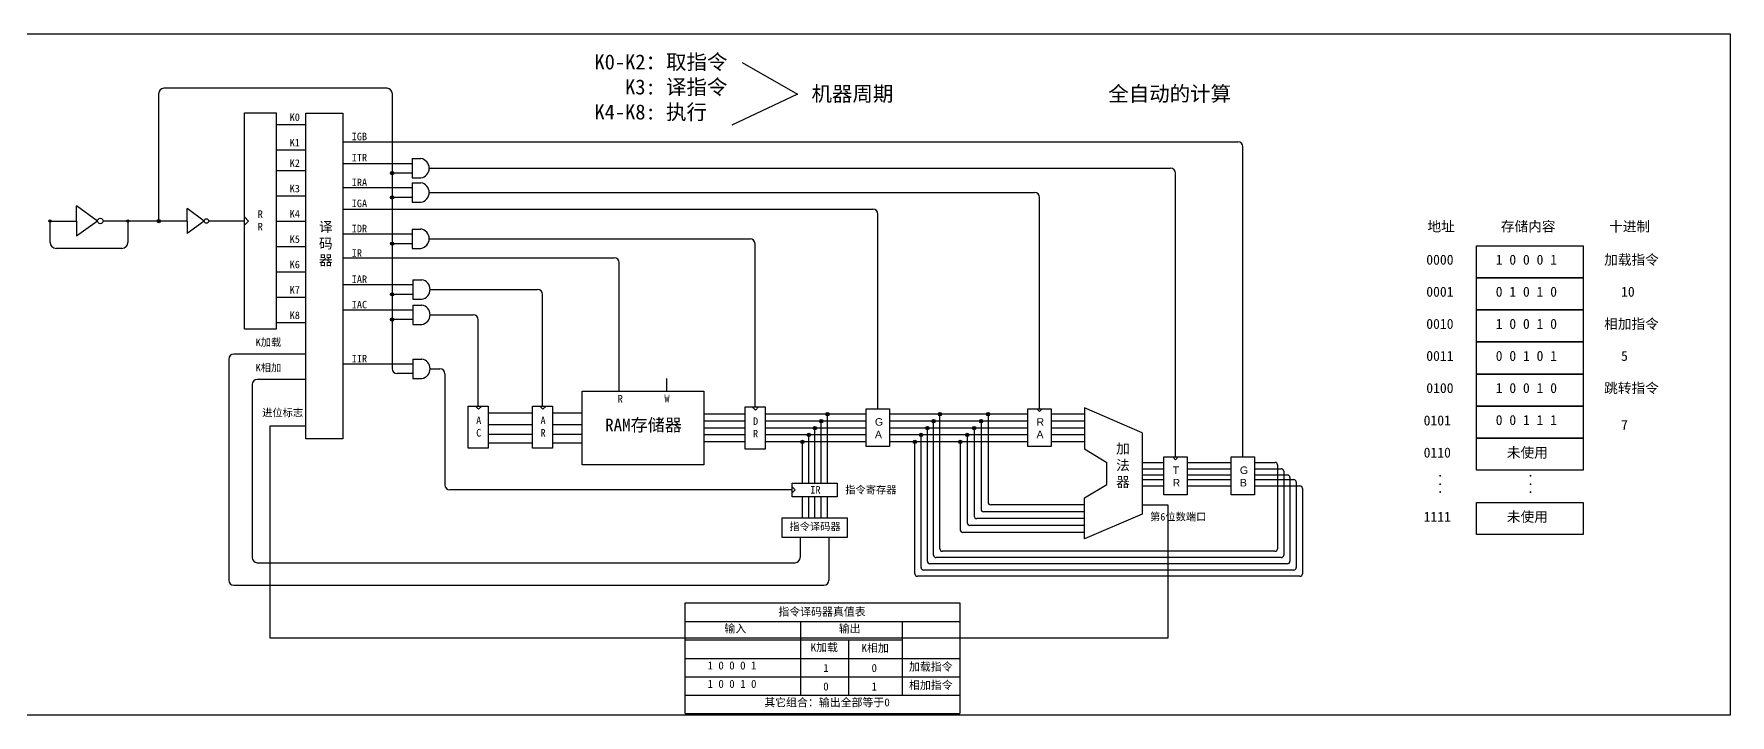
# Model space of a CAD drawing. Header units: inches. Extents: x -6 to 965, y -428 to -142.
# Drawn here: x 829.4 to 964.9, y -428 to -373.5 of the extents above; entities that cross this region are included whole.
import ezdxf

# ---------------------------------------------------------------- set-up
doc = ezdxf.new("R2010")
doc.units = ezdxf.units.IN
doc.header["$MEASUREMENT"] = 0
doc.styles.get("Standard").update_dxf_attribs({"font": 'arial.ttf'})

msp = doc.modelspace()

# ---------------------------------------------------------------- hatches: boundary and pattern name
h = msp.add_hatch(color=256)
h.dxf.hatch_style = 1
h.paths.add_polyline_path([(858.15, -384.67, 1), (857.89, -384.67, 1)])
h = msp.add_hatch(color=256)
h.dxf.hatch_style = 1
h.paths.add_polyline_path([(858.15, -386.61, 1), (857.89, -386.61, 1)])
h = msp.add_hatch(color=256)
h.dxf.hatch_style = 1
h.paths.add_polyline_path([(830.6, -388.5, 0.414214), (830.69, -388.59), (830.69, -388.5), (830.78, -388.5, 1)])
h.paths.add_polyline_path([(830.78, -388.5), (830.69, -388.5), (830.69, -388.59, 0.414214)], flags=17)
h.paths.add_polyline_path([(836.82, -388.5), (837, -388.5, 1)])
h.paths.add_polyline_path([(837, -388.5), (836.91, -388.5), (836.91, -388.59, 0.414214)])
h.paths.add_polyline_path([(836.91, -388.5), (836.82, -388.5, 0.414214), (836.91, -388.59)])
h = msp.add_hatch(color=256)
h.dxf.hatch_style = 1
h.paths.add_polyline_path([(839.51, -388.5, 1), (839.25, -388.5, 1)])
h = msp.add_hatch(color=256)
h.dxf.hatch_style = 1
h.paths.add_polyline_path([(858.15, -390.31, 1), (857.89, -390.31, 1)])
h = msp.add_hatch(color=256)
h.dxf.hatch_style = 1
h.paths.add_polyline_path([(858.15, -394.36, 1), (857.89, -394.36, 1)])
h = msp.add_hatch(color=256)
h.dxf.hatch_style = 1
h.paths.add_polyline_path([(858.15, -396.38, 1), (857.89, -396.38, 1)])
at = {"true_color": 0xffffff}
h = msp.add_hatch(color=7, dxfattribs=at)
h.dxf.hatch_style = 1
h.paths.add_polyline_path([(892.68, -403.94), (892.95, -403.94, 1)])
h.paths.add_polyline_path([(892.95, -403.94), (892.81, -403.94), (892.81, -404.08, 0.414214)])
h.paths.add_polyline_path([(892.81, -403.94), (892.68, -403.94, 0.414214), (892.81, -404.08)])
h = msp.add_hatch(color=7, dxfattribs=at)
h.dxf.hatch_style = 1
h.paths.add_polyline_path([(901.66, -403.94), (901.93, -403.94, 1)])
h.paths.add_polyline_path([(901.93, -403.94), (901.79, -403.94), (901.79, -404.08, 0.414214)])
h.paths.add_polyline_path([(901.79, -403.94), (901.66, -403.94, 0.414214), (901.79, -404.08)])
h = msp.add_hatch(color=7, dxfattribs=at)
h.dxf.hatch_style = 1
h.paths.add_polyline_path([(905.5, -403.94), (905.77, -403.94, 1)])
h.paths.add_polyline_path([(905.77, -403.94), (905.64, -403.94), (905.64, -404.08, 0.414214)])
h.paths.add_polyline_path([(905.64, -403.94), (905.5, -403.94, 0.414214), (905.64, -404.08)])
h = msp.add_hatch(color=7, dxfattribs=at)
h.dxf.hatch_style = 1
h.paths.add_polyline_path([(891.68, -405.05), (891.95, -405.05, 1)])
h.paths.add_polyline_path([(891.95, -405.05), (891.81, -405.05), (891.81, -405.19, 0.414214)])
h.paths.add_polyline_path([(891.81, -405.05), (891.68, -405.05, 0.414214), (891.81, -405.19)])
h = msp.add_hatch(color=7, dxfattribs=at)
h.dxf.hatch_style = 1
h.paths.add_polyline_path([(892.18, -404.5), (892.45, -404.5, 1)])
h.paths.add_polyline_path([(892.45, -404.5), (892.31, -404.5), (892.31, -404.63, 0.414214)])
h.paths.add_polyline_path([(892.31, -404.5), (892.18, -404.5, 0.414214), (892.31, -404.63)])
h = msp.add_hatch(color=7, dxfattribs=at)
h.dxf.hatch_style = 1
h.paths.add_polyline_path([(900.66, -405.05), (900.93, -405.05, 1)])
h.paths.add_polyline_path([(900.93, -405.05), (900.79, -405.05), (900.79, -405.19, 0.414214)])
h.paths.add_polyline_path([(900.79, -405.05), (900.66, -405.05, 0.414214), (900.79, -405.19)])
h = msp.add_hatch(color=7, dxfattribs=at)
h.dxf.hatch_style = 1
h.paths.add_polyline_path([(901.16, -404.5), (901.43, -404.5, 1)])
h.paths.add_polyline_path([(901.43, -404.5), (901.29, -404.5), (901.29, -404.63, 0.414214)])
h.paths.add_polyline_path([(901.29, -404.5), (901.16, -404.5, 0.414214), (901.29, -404.63)])
h = msp.add_hatch(color=7, dxfattribs=at)
h.dxf.hatch_style = 1
h.paths.add_polyline_path([(904.4, -405.05), (904.67, -405.05, 1)])
h.paths.add_polyline_path([(904.67, -405.05), (904.53, -405.05), (904.53, -405.19, 0.414214)])
h.paths.add_polyline_path([(904.53, -405.05), (904.4, -405.05, 0.414214), (904.53, -405.19)])
h = msp.add_hatch(color=7, dxfattribs=at)
h.dxf.hatch_style = 1
h.paths.add_polyline_path([(904.95, -404.5), (905.22, -404.5, 1)])
h.paths.add_polyline_path([(905.22, -404.5), (905.08, -404.5), (905.08, -404.63, 0.414214)])
h.paths.add_polyline_path([(905.08, -404.5), (904.95, -404.5, 0.414214), (905.08, -404.63)])
h = msp.add_hatch(color=7, dxfattribs=at)
h.dxf.hatch_style = 1
h.paths.add_polyline_path([(890.68, -406.16), (890.95, -406.16, 1)])
h.paths.add_polyline_path([(890.95, -406.16), (890.81, -406.16), (890.81, -406.29, 0.414214)])
h.paths.add_polyline_path([(890.81, -406.16), (890.68, -406.16, 0.414214), (890.81, -406.29)])
h = msp.add_hatch(color=7, dxfattribs=at)
h.dxf.hatch_style = 1
h.paths.add_polyline_path([(891.18, -405.6), (891.45, -405.6, 1)])
h.paths.add_polyline_path([(891.45, -405.6), (891.31, -405.6), (891.31, -405.74, 0.414214)])
h.paths.add_polyline_path([(891.31, -405.6), (891.18, -405.6, 0.414214), (891.31, -405.74)])
h = msp.add_hatch(color=7, dxfattribs=at)
h.dxf.hatch_style = 1
h.paths.add_polyline_path([(899.66, -406.16), (899.93, -406.16, 1)])
h.paths.add_polyline_path([(899.93, -406.16), (899.79, -406.16), (899.79, -406.29, 0.414214)])
h.paths.add_polyline_path([(899.79, -406.16), (899.66, -406.16, 0.414214), (899.79, -406.29)])
h = msp.add_hatch(color=7, dxfattribs=at)
h.dxf.hatch_style = 1
h.paths.add_polyline_path([(900.16, -405.6), (900.43, -405.6, 1)])
h.paths.add_polyline_path([(900.43, -405.6), (900.29, -405.6), (900.29, -405.74, 0.414214)])
h.paths.add_polyline_path([(900.29, -405.6), (900.16, -405.6, 0.414214), (900.29, -405.74)])
h = msp.add_hatch(color=7, dxfattribs=at)
h.dxf.hatch_style = 1
h.paths.add_polyline_path([(903.29, -406.16), (903.56, -406.16, 1)])
h.paths.add_polyline_path([(903.56, -406.16), (903.42, -406.16), (903.42, -406.29, 0.414214)])
h.paths.add_polyline_path([(903.42, -406.16), (903.29, -406.16, 0.414214), (903.42, -406.29)])
h = msp.add_hatch(color=7, dxfattribs=at)
h.dxf.hatch_style = 1
h.paths.add_polyline_path([(903.84, -405.6), (904.11, -405.6, 1)])
h.paths.add_polyline_path([(904.11, -405.6), (903.98, -405.6), (903.98, -405.74, 0.414214)])
h.paths.add_polyline_path([(903.98, -405.6), (903.84, -405.6, 0.414214), (903.98, -405.74)])

# ---------------------------------------------------------------- linework, layer by layer
for p, q in [((886, -375.83), (890.41, -378.37)), ((890.41, -378.37), (885.18, -380.83)), ((860.99, -384.28), (920.22, -384.28)), ((860.99, -386.22), (909.35, -386.22)), ((832.81, -388.5), (832.81, -387.28)), ((834.49, -388.5), (832.81, -387.28)), ((830.69, -388.5), (832.81, -388.5)), ((830.69, -390.21), (830.69, -388.5)), ((832.81, -388.5), (832.81, -389.72)), ((834.49, -388.5), (832.81, -389.72)), ((839.38, -388.5), (834.93, -388.5)), ((836.91, -388.5), (836.91, -390.21)), ((860.99, -389.91), (886.62, -389.91)), ((836.43, -390.69), (831.17, -390.69)), ((854.09, -391.44), (875.77, -391.44)), ((887.02, -403.36), (887.02, -390.31)), ((876.17, -402.11), (876.17, -391.84)), ((861.05, -393.97), (869.65, -393.97)), ((870.05, -403.29), (870.05, -394.37)), ((861.05, -395.99), (864.51, -395.99)), ((864.91, -403.29), (864.91, -396.39)), ((879.98, -402.11), (879.98, -401.09)), ((864.68, -403.29), (864.93, -403.54)), ((865.18, -403.29), (864.93, -403.54)), ((869.82, -403.29), (870.07, -403.54)), ((870.32, -403.29), (870.07, -403.54)), ((886.8, -403.36), (887.05, -403.61)), ((887.29, -403.36), (887.05, -403.61)), ((869.24, -403.87), (865.71, -403.87)), ((869.24, -404.78), (865.71, -404.78)), ((873.21, -403.87), (870.85, -403.87)), ((873.21, -404.78), (870.85, -404.78)), ((886.22, -403.94), (882.94, -403.94)), ((886.22, -404.5), (882.94, -404.5)), ((886.22, -405.05), (882.94, -405.05)), ((889.72, -403.94), (887.83, -403.94)), ((889.72, -404.5), (887.83, -404.5)), ((889.72, -405.05), (887.83, -405.05)), ((895.9, -403.94), (889.72, -403.94)), ((895.9, -404.5), (889.72, -404.5)), ((895.9, -405.05), (889.72, -405.05)), ((869.24, -405.56), (865.71, -405.56)), ((869.24, -406.25), (865.71, -406.25)), ((873.21, -405.56), (870.85, -405.56)), ((873.21, -406.25), (870.85, -406.25)), ((886.22, -405.6), (882.94, -405.6)), ((886.22, -406.16), (882.94, -406.16)), ((889.72, -405.6), (887.83, -405.6)), ((889.72, -406.16), (887.83, -406.16)), ((895.9, -405.6), (889.72, -405.6)), ((895.9, -406.16), (889.72, -406.16)), ((913.35, -413.91), (913.35, -410.63)), ((917.96, -411.93), (913.35, -413.91)), ((881.45, -427.88), (881.45, -419.03)), ((881.45, -419.03), (903.38, -419.03)), ((903.38, -419.03), (903.38, -427.88)), ((890.66, -420.51), (890.66, -426.4)), ((898.77, -420.51), (898.77, -426.4)), ((881.45, -421.98), (898.77, -421.98)), ((894.48, -421.98), (894.48, -426.4)), ((881.45, -423.46), (903.38, -423.46)), ((881.45, -424.93), (903.38, -424.93)), ((881.45, -426.4), (903.38, -426.4)), ((881.45, -427.88), (903.38, -427.88))]:
    msp.add_line(p, q)
at = {"color": 85, "true_color": 0x58ba48}
for p, q in [((857.62, -377.89), (839.78, -377.89)), ((839.38, -388.5), (839.38, -378.29)), ((858.02, -378.29), (858.02, -400.3)), ((851.14, -380.82), (848.77, -380.82)), ((851.14, -382.84), (848.77, -382.84)), ((859.63, -383.5), (859.63, -385.05)), ((859.63, -383.5), (860.33, -383.5)), ((851.14, -384.48), (848.77, -384.48)), ((859.63, -384.67), (858.02, -384.67)), ((859.63, -385.05), (860.33, -385.05)), ((859.63, -385.45), (859.63, -387)), ((859.63, -385.45), (860.33, -385.45)), ((841.65, -388.5), (841.65, -387.51)), ((843.01, -388.5), (841.65, -387.51)), ((851.14, -386.51), (848.77, -386.51)), ((859.63, -386.61), (858.02, -386.61)), ((859.63, -387), (860.33, -387)), ((841.65, -388.5), (839.51, -388.5)), ((841.65, -388.5), (841.65, -389.49)), ((843.01, -388.5), (841.65, -389.49)), ((846.23, -388.5), (843.37, -388.5)), ((846.23, -388.17), (846.56, -388.5)), ((846.23, -388.83), (846.56, -388.5)), ((851.14, -388.53), (848.77, -388.53)), ((859.63, -389.14), (859.63, -390.69)), ((859.63, -389.14), (860.33, -389.14)), ((851.14, -390.56), (848.77, -390.56)), ((859.63, -390.31), (858.02, -390.31)), ((859.63, -390.69), (860.33, -390.69)), ((851.14, -392.59), (848.77, -392.59)), ((859.69, -394.36), (858.02, -394.36)), ((859.69, -393.19), (859.69, -394.74)), ((859.69, -393.19), (860.39, -393.19)), ((851.14, -394.61), (848.77, -394.61)), ((859.69, -394.74), (860.39, -394.74)), ((859.69, -395.22), (859.69, -396.77)), ((859.69, -395.22), (860.39, -395.22)), ((851.14, -396.64), (848.77, -396.64)), ((859.69, -396.38), (858.02, -396.38)), ((859.69, -396.77), (860.39, -396.77)), ((844.97, -399.54), (844.97, -417.21)), ((851.14, -399.14), (845.37, -399.14)), ((859.69, -399.54), (859.69, -401.09)), ((859.69, -399.54), (860.39, -399.54)), ((854.09, -399.92), (859.69, -399.92)), ((859.69, -400.7), (858.42, -400.7)), ((859.69, -401.09), (860.39, -401.09)), ((861.05, -400.31), (861.84, -400.31)), ((862.24, -400.71), (862.24, -409.59)), ((846.85, -401.57), (846.85, -415.41)), ((851.14, -401.17), (847.25, -401.17)), ((891.81, -409.45), (891.81, -405.05)), ((892.31, -409.45), (892.31, -404.5)), ((892.81, -409.45), (892.81, -403.94)), ((890.81, -409.45), (890.81, -406.16)), ((891.31, -409.45), (891.31, -405.6)), ((889.99, -409.99), (862.64, -409.99)), ((889.99, -409.75), (890.23, -409.99)), ((889.99, -410.24), (890.23, -409.99)), ((890.81, -412.23), (890.81, -410.54)), ((891.31, -412.23), (891.31, -410.54)), ((891.81, -412.23), (891.81, -410.54)), ((892.31, -412.23), (892.31, -410.54)), ((892.81, -412.23), (892.81, -410.54)), ((890.62, -413.79), (890.62, -415.41)), ((892.92, -413.79), (892.92, -417.21)), ((847.25, -415.81), (890.22, -415.81)), ((845.37, -417.61), (892.52, -417.61)), ((890.62, -417.61), (890.62, -417.63))]:
    msp.add_line(p, q, dxfattribs=at)
at = {"color": 7, "true_color": 0xffffff}
for p, q in [((854.09, -382.17), (925.6, -382.17)), ((926, -407.36), (926, -382.57)), ((854.09, -383.89), (859.63, -383.89)), ((920.62, -407.36), (920.62, -384.68)), ((854.09, -385.83), (859.63, -385.83)), ((854.09, -387.55), (896.44, -387.55)), ((909.75, -403.5), (909.75, -386.62)), ((896.84, -403.5), (896.84, -387.95)), ((854.09, -389.52), (859.63, -389.52)), ((854.09, -393.58), (859.69, -393.58)), ((854.09, -395.6), (859.69, -395.6)), ((909.54, -403.5), (909.75, -403.72)), ((909.96, -403.5), (909.75, -403.72)), ((917.96, -405.42), (913.35, -403.43)), ((913.35, -403.43), (913.35, -406.71)), ((908.82, -403.94), (897.77, -403.94)), ((908.82, -404.5), (897.77, -404.5)), ((908.82, -405.05), (897.77, -405.05)), ((900.79, -415.7), (900.79, -405.05)), ((901.29, -415.2), (901.29, -404.5)), ((901.79, -414.7), (901.79, -403.94)), ((904.53, -405.05), (904.53, -412.09)), ((905.08, -404.5), (905.08, -411.54)), ((905.64, -403.94), (905.64, -410.98)), ((913.35, -403.94), (910.69, -403.94)), ((913.35, -404.5), (910.69, -404.5)), ((913.35, -405.05), (910.69, -405.05)), ((908.82, -405.6), (897.77, -405.6)), ((908.82, -406.16), (897.77, -406.16)), ((899.79, -416.7), (899.79, -406.16)), ((900.29, -416.2), (900.29, -405.6)), ((903.42, -406.16), (903.42, -413.2)), ((903.98, -405.6), (903.98, -412.64)), ((913.35, -405.6), (910.69, -405.6)), ((913.35, -406.16), (910.69, -406.16)), ((917.96, -405.42), (917.96, -411.93)), ((913.35, -406.71), (915.13, -407.79)), ((915.13, -409.55), (915.13, -407.79)), ((917.96, -407.8), (919.69, -407.8)), ((920.41, -407.36), (920.62, -407.58)), ((920.84, -407.36), (920.62, -407.58)), ((921.56, -407.8), (925.06, -407.8)), ((926.93, -407.8), (928.56, -407.8)), ((917.96, -408.3), (919.69, -408.3)), ((917.96, -408.8), (919.69, -408.8)), ((917.96, -409.17), (919.69, -409.17)), ((921.56, -408.3), (925.06, -408.3)), ((921.56, -408.8), (925.06, -408.8)), ((921.56, -409.17), (925.06, -409.17)), ((926.93, -408.3), (929.06, -408.3)), ((926.93, -408.8), (929.56, -408.8)), ((926.93, -409.17), (930.06, -409.17)), ((928.76, -408), (928.76, -414.7)), ((929.26, -408.5), (929.26, -415.2)), ((929.76, -409), (929.76, -415.7)), ((913.35, -410.63), (915.13, -409.55)), ((917.96, -409.67), (919.69, -409.67)), ((921.56, -409.67), (925.06, -409.67)), ((926.93, -409.67), (930.56, -409.67)), ((930.26, -409.37), (930.26, -416.2)), ((930.76, -409.87), (930.76, -416.7)), ((913.35, -411.74), (905.28, -411.74)), ((913.35, -411.18), (905.84, -411.18)), ((913.35, -412.84), (904.18, -412.84)), ((913.35, -412.29), (904.73, -412.29)), ((913.35, -413.4), (903.62, -413.4)), ((929.56, -415.9), (900.99, -415.9)), ((929.06, -415.4), (901.49, -415.4)), ((928.56, -414.9), (901.99, -414.9)), ((930.56, -416.9), (899.99, -416.9)), ((930.06, -416.4), (900.49, -416.4))]:
    msp.add_line(p, q, dxfattribs=at)
at = {"color": 240, "true_color": 0xed1f24}
for p, q in [((848.27, -421.85), (848.27, -404.87)), ((848.27, -404.87), (851.14, -404.87)), ((917.96, -411.18), (919.99, -411.18)), ((919.99, -411.18), (919.99, -421.85)), ((919.99, -421.85), (848.27, -421.85))]:
    msp.add_line(p, q, dxfattribs=at)
at = {"color": 7}
msp.add_line((881.45, -420.51), (903.38, -420.51), dxfattribs=at)
for points in [[(828.21, -373.54), (964.93, -373.54), (964.93, -428), (828.21, -428)], [(944.67, -390.47), (953.2, -390.47), (953.2, -393.03), (944.67, -393.03)], [(944.67, -393.03), (953.2, -393.03), (953.2, -395.6), (944.67, -395.6)], [(944.67, -395.6), (953.2, -395.6), (953.2, -398.16), (944.67, -398.16)], [(944.67, -398.16), (953.2, -398.16), (953.2, -400.73), (944.67, -400.73)], [(944.67, -400.73), (953.2, -400.73), (953.2, -403.29), (944.67, -403.29)], [(873.21, -402.11), (882.94, -402.11), (882.94, -407.99), (873.21, -407.99)], [(865.71, -406.67), (864.1, -406.67), (864.1, -403.29), (865.71, -403.29)], [(870.85, -406.67), (869.24, -406.67), (869.24, -403.29), (870.85, -403.29)], [(887.83, -406.74), (886.22, -406.74), (886.22, -403.36), (887.83, -403.36)], [(944.67, -403.29), (953.2, -403.29), (953.2, -405.86), (944.67, -405.86)], [(944.67, -405.86), (953.2, -405.86), (953.2, -408.42), (944.67, -408.42)], [(944.67, -410.99), (953.2, -410.99), (953.2, -413.55), (944.67, -413.55)]]:
    msp.add_lwpolyline(points, close=True)
at = {"color": 85, "true_color": 0x58ba48}
for points in [[(846.23, -379.86), (848.77, -379.86), (848.77, -397.14), (846.23, -397.14)], [(889.99, -409.45), (893.59, -409.45), (893.59, -410.54), (889.99, -410.54)], [(889.18, -412.23), (894.37, -412.23), (894.37, -413.79), (889.18, -413.79)]]:
    msp.add_lwpolyline(points, close=True, dxfattribs=at)
at = {"color": 7, "true_color": 0xffffff}
for points in [[(851.14, -379.88), (854.09, -379.88), (854.09, -405.92), (851.14, -405.92)], [(895.9, -403.5), (897.77, -403.5), (897.77, -406.52), (895.9, -406.52)], [(908.82, -403.5), (910.69, -403.5), (910.69, -406.52), (908.82, -406.52)], [(919.69, -407.36), (921.56, -407.36), (921.56, -410.38), (919.69, -410.38)], [(925.06, -407.36), (926.93, -407.36), (926.93, -410.38), (925.06, -410.38)]]:
    msp.add_lwpolyline(points, close=True, dxfattribs=at)
at = {"color": 85, "true_color": 0x58ba48}
for centre, radius in [((858.02, -384.67), 0.131), ((858.02, -386.61), 0.131), ((839.38, -388.5), 0.131), ((843.19, -388.5), 0.178), ((858.02, -390.31), 0.131), ((858.02, -394.36), 0.131), ((858.02, -396.38), 0.131)]:
    msp.add_circle(centre, radius, dxfattribs=at)
for centre, radius in [((830.69, -388.5), 0.0903), ((834.71, -388.5), 0.219), ((836.91, -388.5), 0.0903)]:
    msp.add_circle(centre, radius)
at = {"color": 7, "true_color": 0xffffff}
for centre in [(892.81, -403.94), (901.79, -403.94), (905.64, -403.94), (891.81, -405.05), (892.31, -404.5), (900.79, -405.05), (901.29, -404.5), (904.53, -405.05), (905.08, -404.5), (890.81, -406.16), (891.31, -405.6), (899.79, -406.16), (900.29, -405.6), (903.42, -406.16), (903.98, -405.6)]:
    msp.add_circle(centre, 0.135, dxfattribs=at)
at = {"color": 85, "true_color": 0x58ba48}
for centre, radius, start, end in [((839.78, -378.29), 0.4, 90, 180), ((857.62, -378.29), 0.4, 0, 90), ((860.2, -384.28), 0.787, 279.2862, 80.7138), ((860.2, -386.22), 0.787, 279.2862, 80.7138), ((860.2, -389.91), 0.787, 279.2862, 80.7138), ((860.27, -393.97), 0.787, 279.2862, 80.7138), ((860.27, -395.99), 0.787, 279.2862, 80.7138), ((845.37, -399.54), 0.4, 90, 180), ((860.27, -400.31), 0.787, 279.2862, 80.7138), ((858.42, -400.3), 0.4, 180, 270), ((861.84, -400.71), 0.4, 0, 90), ((847.25, -401.57), 0.4, 90, 180), ((862.64, -409.59), 0.4, 180, 270), ((847.25, -415.41), 0.4, 180, 270), ((890.22, -415.41), 0.4, 270, 0), ((845.37, -417.21), 0.4, 180, 270), ((892.52, -417.21), 0.4, 270, 0)]:
    msp.add_arc(centre, radius, start, end, dxfattribs=at)
at = {"color": 7, "true_color": 0xffffff}
for centre, radius, start, end in [((925.6, -382.57), 0.4, 0, 90), ((896.44, -387.95), 0.4, 0, 90), ((928.56, -408), 0.2, 0, 90), ((929.06, -408.5), 0.2, 360, 90), ((929.56, -409), 0.2, 0, 90), ((930.06, -409.37), 0.2, 0, 90), ((930.56, -409.87), 0.2, 0, 90), ((905.28, -411.54), 0.2, 180, 270), ((905.84, -410.98), 0.2, 180, 270), ((903.62, -413.2), 0.2, 180, 270), ((904.18, -412.64), 0.2, 180, 270), ((904.73, -412.09), 0.2, 180, 270), ((901.99, -414.7), 0.2, 180, 270), ((928.56, -414.7), 0.2, 270, 0), ((900.99, -415.7), 0.2, 180, 270), ((901.49, -415.2), 0.2, 180, 270), ((929.06, -415.2), 0.2, 270, 360), ((929.56, -415.7), 0.2, 270, 0), ((899.99, -416.7), 0.2, 180, 270), ((900.49, -416.2), 0.2, 180, 270), ((930.06, -416.2), 0.2, 270, 0), ((930.56, -416.7), 0.2, 270, 0)]:
    msp.add_arc(centre, radius, start, end, dxfattribs=at)
for centre, radius, start, end in [((920.22, -384.68), 0.4, 0, 90), ((909.35, -386.62), 0.4, 0, 90), ((831.17, -390.21), 0.476, 180, 270), ((836.43, -390.21), 0.476, 270, 0), ((886.62, -390.31), 0.4, 0, 90), ((875.77, -391.84), 0.4, 0, 90), ((869.65, -394.37), 0.4, 0, 90), ((864.51, -396.39), 0.4, 0, 90)]:
    msp.add_arc(centre, radius, start, end)

# ---------------------------------------------------------------- texts
at = {"color": 85, "true_color": 0x58ba48, "attachment_point": 1}
for s, width, gutter_width, insert, char_height in [('{\\fSimSun|b0|i0|c134|p2;K0-K2：取指令\\P   K3: 译指令\\PK4-K8: 执行}', 12.5437, 1, (874.19, -375.18), 1.2), ('{\\fSimSun|b0|i0|c134|p2;机器周期}', 12.5437, 1, (891.53, -377.72), 1.2), ('{\\fSimSun|b0|i0|c134|p2;全自动的计算}', 12.5437, 1, (915.24, -377.72), 1.2), ('{\\fSimSun|b0|i0|c134|p2;K0}', 2.8518, 1, (849.84, -379.9), 0.6), ('{\\fSimSun|b0|i0|c134|p2;K1}', 2.8518, 1, (849.84, -381.93), 0.6), ('{\\fSimSun|b0|i0|c134|p2;IGB}', 2.8518, 1, (854.8, -381.44), 0.6), ('{\\fSimSun|b0|i0|c134|p2;ITR}', 2.8518, 1, (854.8, -383.13), 0.6), ('{\\fSimSun|b0|i0|c134|p2;K2}', 2.8518, 1, (849.84, -383.57), 0.6), ('{\\fSimSun|b0|i0|c134|p2;K3}', 2.8518, 1, (849.84, -385.6), 0.6), ('{\\fSimSun|b0|i0|c134|p2;IRA}', 2.8518, 1, (854.8, -385.11), 0.6), ('{\\fSimSun|b0|i0|c134|p2;IGA}', 2.8518, 1, (854.8, -386.79), 0.6), ('{\\fSimSun|b0|i0|c134|p2;R\\PR}', 2.8518, 1, (847.29, -387.65), 0.6), ('{\\fSimSun|b0|i0|c134|p2;K4}', 2.8518, 1, (849.84, -387.62), 0.6), ('{\\fSimSun|b0|i0|c134|p2;IDR}', 2.8518, 1, (854.8, -388.8), 0.6), ('{\\fSimSun|b0|i0|c134|p2;K5}', 2.8518, 1, (849.84, -389.65), 0.6), ('{\\fSimSun|b0|i0|c134|p2;IR}', 2.8518, 1, (854.8, -390.76), 0.6), ('{\\fSimSun|b0|i0|c134|p2;1 0 0 0 1}', 5.1681, 1, (946.2, -391.19), 0.8), ('{\\fSimSun|b0|i0|c134|p2;    加载指令}', 7.8751, 1, (952.69, -391.19), 0.8), ('{\\fSimSun|b0|i0|c134|p2;K6}', 2.8518, 1, (849.84, -391.67), 0.6), ('{\\fSimSun|b0|i0|c134|p2;IAR}', 2.8518, 1, (854.8, -392.85), 0.6), ('{\\fSimSun|b0|i0|c134|p2;K7}', 2.8518, 1, (849.84, -393.7), 0.6), ('{\\fSimSun|b0|i0|c134|p2;IAC}', 2.8518, 1, (854.8, -394.88), 0.6), ('{\\fSimSun|b0|i0|c134|p2;K8}', 2.8518, 1, (849.84, -395.73), 0.6), ('{\\fSimSun|b0|i0|c134|p2;1 0 0 1 0}', 5.1681, 1, (946.2, -396.32), 0.8), ('{\\fSimSun|b0|i0|c134|p2;    相加指令}', 7.8751, 1, (952.69, -396.32), 0.8), ('{\\fSimSun|b0|i0|c134|p2;K加载}', 2.8518, 1, (847.12, -397.89), 0.6), ('{\\fSimSun|b0|i0|c134|p2;IIR}', 2.8518, 1, (854.8, -399.2), 0.6), ('{\\fSimSun|b0|i0|c134|p2;K相加}', 2.8518, 1, (847.12, -399.92), 0.6), ('{\\fSimSun|b0|i0|c134|p2;1 0 0 1 0}', 5.1681, 1, (946.2, -401.45), 0.8), ('{\\fSimSun|b0|i0|c134|p2;    跳转指令}', 7.8751, 1, (952.69, -401.45), 0.8), ('{\\fSimSun|b0|i0|c134|p2;进位标志}', 3.7063, 1, (847.64, -403.52), 0.6), ('{\\fSimSun|b0|i0|c134|p2;IR}', 12.8793, 1, (891.44, -409.69), 0.6), ('{\\fSimSun|b0|i0|c134|p2;指令寄存器}', 12.8793, 1, (894.23, -409.69), 0.6), ('{\\fSimSun|b0|i0|c134|p2;第6位数端口}', 5.8297, 1, (918.58, -411.84), 0.6), ('{\\fSimSun|b0|i0|c134|p2;指令译码器}', 12.8793, 1, (889.77, -412.62), 0.6), ('{\\fSimSun|b0|i0|c134|p2;1 0 0 0 1}', 6.1329, 1.6, (883.22, -423.71), 0.6393), ('{\\fSimSun|b0|i0|c134|p2;1}', 6.1329, 1.6, (892.47, -423.91), 0.6393), ('{\\fSimSun|b0|i0|c134|p2;加载指令}', 6.1329, 1.6, (899.32, -423.81), 0.6393), ('{\\fSimSun|b0|i0|c134|p2;1 0 0 1 0}', 6.1329, 1.6, (883.22, -425.18), 0.6393), ('{\\fSimSun|b0|i0|c134|p2;1}', 6.1329, 1.6, (896.33, -425.39), 0.6393), ('{\\fSimSun|b0|i0|c134|p2;相加指令}', 6.1329, 1.6, (899.32, -425.28), 0.6393)]:
    msp.add_mtext_dynamic_manual_height_columns(s, width=width, gutter_width=gutter_width, heights=[0], dxfattribs=dict(at, insert=insert, char_height=char_height))
at = {"color": 7, "true_color": 0xffffff, "attachment_point": 1}
for s, width, gutter_width, insert, char_height in [('{\\fSimSun|b0|i0|c134|p2;译\\P码\\P器}', 2.8518, 1, (852.18, -388.56), 0.8), ('{\\fSimSun|b0|i0|c134|p2;地址}', 5.1681, 1, (940.75, -388.53), 0.8), ('{\\fSimSun|b0|i0|c134|p2;存储内容}', 5.1681, 1, (946.61, -388.53), 0.8), ('{\\fSimSun|b0|i0|c134|p2;十进制}', 5.1681, 1, (955.26, -388.53), 0.8), ('{\\fSimSun|b0|i0|c134|p2;   0000}', 5.1681, 1, (939.02, -391.19), 0.8), ('{\\fSimSun|b0|i0|c134|p2;   0001}', 5.1681, 1, (939.02, -393.75), 0.8), ('{\\fSimSun|b0|i0|c134|p2;0 1 0 1 0}', 5.1681, 1, (946.2, -393.75), 0.8), ('{\\fSimSun|b0|i0|c134|p2;    10}', 5.1681, 1, (954.04, -393.75), 0.8), ('{\\fSimSun|b0|i0|c134|p2;   0010}', 5.1681, 1, (939.02, -396.32), 0.8), ('{\\fSimSun|b0|i0|c134|p2;   0011}', 5.1681, 1, (939.02, -398.88), 0.8), ('{\\fSimSun|b0|i0|c134|p2;0 0 1 0 1}', 5.1681, 1, (946.2, -398.88), 0.8), ('{\\fSimSun|b0|i0|c134|p2;    5}', 5.1681, 1, (954.04, -398.88), 0.8), ('{\\fSimSun|b0|i0|c134|p2;   0100}', 5.1681, 1, (939.02, -401.45), 0.8), ('G\\PA', 1.1224, 1, (896.6, -404.26), 0.6), ('R\\PA', 1.1224, 1, (909.51, -404.26), 0.6), ('{\\fSimSun|b0|i0|c134|p2;   0101}', 5.1681, 1, (938.81, -404.04), 0.8), ('{\\fSimSun|b0|i0|c134|p2;0 0 1 1 1}', 5.1681, 1, (946.2, -404.01), 0.8), ('{\\fSimSun|b0|i0|c134|p2;    7}', 5.1681, 1, (954.04, -404.41), 0.8), ('{\\fSimSun|b0|i0|c134|p2;加\\P法\\P器}', 5.7182, 1, (915.87, -406.29), 0.8), ('{\\fSimSun|b0|i0|c134|p2;  未使用}', 5.1681, 1, (946, -406.61), 0.8), ('{\\fSimSun|b0|i0|c134|p2;   0110}', 5.1681, 1, (938.81, -406.61), 0.8), ('T\\PR', 1.1224, 1, (920.39, -408.12), 0.6), ('G\\PB', 1.1224, 1, (925.76, -408.12), 0.6), ('{\\fSimSun|b0|i0|c134|p2;.}', 5.1681, 1, (941.49, -408.12), 0.8), ('{\\fSimSun|b0|i0|c134|p2;.}', 5.1681, 1, (948.71, -408.12), 0.8), ('{\\fSimSun|b0|i0|c134|p2;.}', 5.1681, 1, (941.49, -408.8), 0.8), ('{\\fSimSun|b0|i0|c134|p2;.}', 5.1681, 1, (941.49, -409.43), 0.8), ('{\\fSimSun|b0|i0|c134|p2;.}', 5.1681, 1, (948.71, -408.8), 0.8), ('{\\fSimSun|b0|i0|c134|p2;.}', 5.1681, 1, (948.71, -409.43), 0.8), ('{\\fSimSun|b0|i0|c134|p2;   1111}', 5.1681, 1, (938.81, -411.74), 0.8), ('{\\fSimSun|b0|i0|c134|p2;  未使用}', 5.1681, 1, (946, -411.74), 0.8), ('{\\fSimSun|b0|i0|c134|p2;0}', 6.1329, 1.6, (896.33, -423.91), 0.6393), ('{\\fSimSun|b0|i0|c134|p2;0}', 6.1329, 1.6, (892.47, -425.39), 0.6393)]:
    msp.add_mtext_dynamic_manual_height_columns(s, width=width, gutter_width=gutter_width, heights=[0], dxfattribs=dict(at, insert=insert, char_height=char_height))
at = {"color": 7, "attachment_point": 1}
for s, width, gutter_width, insert, char_height in [('{\\fSimSun|b0|i0|c134|p2;R}', 12.8793, 1, (876.05, -402.41), 0.6), ('{\\fSimSun|b0|i0|c134|p2;W}', 12.8793, 1, (879.78, -402.39), 0.6), ('{\\fSimSun|b0|i0|c134|p2;A\\PC}', 12.8793, 1, (864.74, -404.13), 0.6), ('{\\fSimSun|b0|i0|c134|p2;A\\PR}', 12.8793, 1, (869.88, -404.13), 0.6), ('{\\fSimSun|b0|i0|c134|p2;RAM存储器}', 12.8793, 1, (875.04, -404.3), 1), ('{\\fSimSun|b0|i0|c134|p2;D\\PR}', 12.8793, 1, (886.86, -404.2), 0.6), ('{\\fSimSun|b0|i0|c134|p2; 指令译码器真值表}', 11.6468, 1.6, (888.45, -419.41), 0.6393), ('{\\fSimSun|b0|i0|c134|p2;输入}', 6.1329, 1.6, (884.57, -420.76), 0.6393), ('{\\fSimSun|b0|i0|c134|p2;输出}', 6.1329, 1.6, (893.71, -420.76), 0.6393), ('{\\fSimSun|b0|i0|c134|p2;K加载}', 6.1329, 1.6, (891.47, -422.26), 0.6393), ('{\\fSimSun|b0|i0|c134|p2;K相加}', 6.1329, 1.6, (895.53, -422.31), 0.6393)]:
    msp.add_mtext_dynamic_manual_height_columns(s, width=width, gutter_width=gutter_width, heights=[0], dxfattribs=dict(at, insert=insert, char_height=char_height))
at = {"insert": (887.76, -426.66), "char_height": 0.6393, "attachment_point": 1}
msp.add_mtext_dynamic_manual_height_columns('{\\fSimSun|b0|i0|c134|p2;其它组合：输出全部等于0}', width=11.1804, gutter_width=1.6, heights=[0], dxfattribs=at)

doc.saveas('drawing.dxf')
